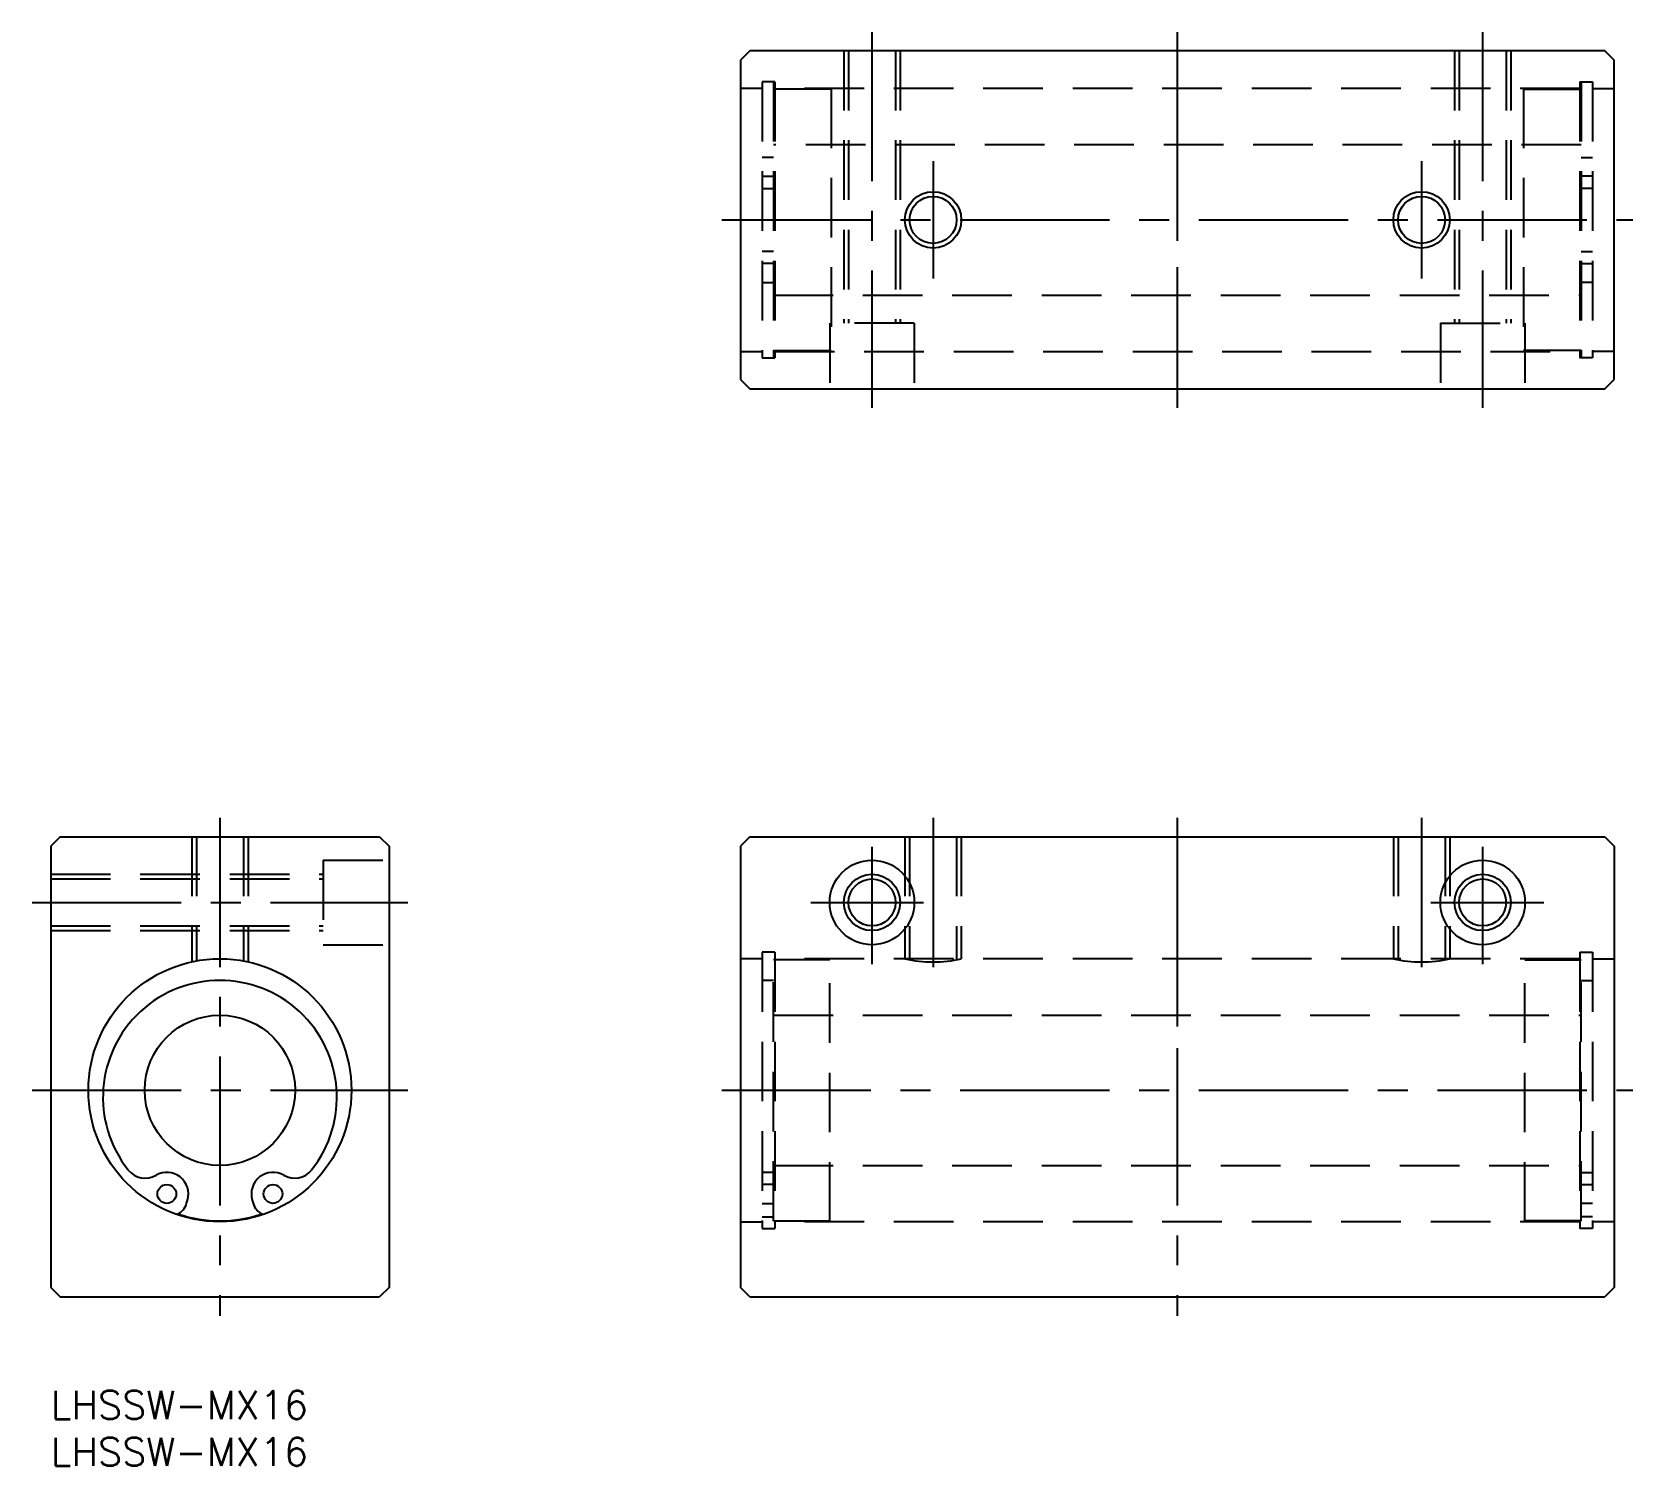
# Model space of a CAD drawing. Extents: x -2 to 168, y -8 to 145.
import ezdxf

# ---------------------------------------------------------------- set-up
doc = ezdxf.new("R2010")
doc.units = 0
doc.header["$LTSCALE"] = 0.5
doc.linetypes.add('CENTER', pattern=[50.8, 31.75, -6.35, 6.35, -6.35])
doc.linetypes.add('DASHED', pattern=[19.05, 12.7, -6.35])
for name, color, linetype in [('MSM_CENTER', 1, 'CENTER'), ('MSM_CONTINUOUS', 7, 'CONTINUOUS'), ('MSM_DASHED', 4, 'DASHED'), ('MSM_NARROW', 5, 'CONTINUOUS'), ('MSM_PART_NUMBER', 7, 'CONTINUOUS')]:
    doc.layers.add(name, color=color, linetype=linetype)
doc.styles.get("Standard").update_dxf_attribs({"font": 'txt.shx', "height": 3, "bigfont": 'bigfont.shx'})

# ---------------------------------------------------------------- blocks, each defined once
blk = doc.blocks.new('*U12')
at = {"layer": 'MSM_PART_NUMBER'}
blk.add_text('LHSSW-MX16', height=3, dxfattribs=at).set_placement((0, -3))
blk = doc.blocks.new('*U13')
at = {"layer": 'MSM_PART_NUMBER'}
blk.add_text('LHSSW-MX16', height=3, dxfattribs=at).set_placement((0, -8))

msp = doc.modelspace()

# ---------------------------------------------------------------- linework, layer by layer
at = {"layer": 'MSM_CENTER'}
for p, q in [((87.41, 144.67), (87.41, 104.67)), ((119.91, 144.67), (119.91, 104.67)), ((152.41, 144.67), (152.41, 104.67)), ((93.91, 130.92), (93.91, 118.42)), ((145.91, 130.92), (145.91, 118.42)), ((71.41, 124.67), (168.41, 124.67)), ((18, 61), (18, 8)), ((93.91, 61), (93.91, 44.42)), ((119.91, 61), (119.91, 8)), ((145.91, 61), (145.91, 44.42)), ((87.41, 57.92), (87.41, 45.42)), ((152.41, 57.92), (152.41, 45.42)), ((-2, 52), (38, 52)), ((80.91, 52), (92.91, 52)), ((146.91, 52), (158.91, 52)), ((-2, 32), (38, 32)), ((71.41, 32), (168.41, 32))]:
    msp.add_line(p, q, dxfattribs=at)
at = {"layer": 'MSM_CONTINUOUS'}
for p, q in [((74.41, 142.67), (73.41, 141.67)), ((73.41, 141.67), (73.41, 107.67)), ((165.41, 142.67), (74.41, 142.67)), ((166.41, 141.67), (165.41, 142.67)), ((166.41, 107.67), (166.41, 141.67)), ((73.41, 107.67), (74.41, 106.67)), ((165.41, 106.67), (166.41, 107.67)), ((74.41, 106.67), (165.41, 106.67)), ((1, 59), (0, 58)), ((0, 58), (0, 11)), ((1, 59), (35, 59)), ((35, 59), (36, 58)), ((36, 58), (36, 11)), ((74.41, 59), (73.41, 58)), ((73.41, 58), (73.41, 11)), ((74.41, 59), (165.41, 59)), ((165.41, 59), (166.41, 58)), ((166.41, 58), (166.41, 11)), ((36, 34.5), (36, 34.5)), ((14.46, 19.97), (14.56, 20.31)), ((21.44, 20.31), (21.54, 19.97)), ((0, 11), (1, 10)), ((36, 11), (35, 10)), ((74.41, 10), (73.41, 11)), ((166.41, 11), (165.41, 10)), ((1, 10), (35, 10)), ((74.41, 10), (165.41, 10))]:
    msp.add_line(p, q, dxfattribs=at)
for centre, radius in [((93.91, 124.67), 2.5), ((145.91, 124.67), 2.5), ((87.41, 52), 4.5), ((152.41, 52), 4.5), ((87.41, 52), 2.5), ((152.41, 52), 2.5), ((18, 32), 14), ((18, 32), 8), ((12.35, 20.96), 1), ((23.65, 20.96), 1)]:
    msp.add_circle(centre, radius, dxfattribs=at)
for centre, radius, start, end in [((18, 31.25), 12.45, 321.589, 218.411), ((10.05, 24.94), 2.3, 218.411, 300.0471), ((12.35, 20.96), 2.3, 343.5829, 120.0471), ((23.65, 20.96), 2.3, 59.9529, 196.4171), ((25.95, 24.94), 2.3, 239.9529, 321.589), ((12.54, 20.54), 2, 297.3274, 343.5829), ((18, 32), 13.9, 251.4261, 288.5739), ((23.46, 20.54), 2, 196.4171, 242.6726)]:
    msp.add_arc(centre, radius, start, end, dxfattribs=at)
at = {"layer": 'MSM_DASHED'}
for p, q in [((84.41, 142.67), (84.41, 113.67)), ((84.91, 142.67), (84.91, 113.67)), ((89.91, 142.67), (89.91, 113.67)), ((90.41, 142.67), (90.41, 113.67)), ((149.41, 142.67), (149.41, 113.67)), ((149.91, 142.67), (149.91, 113.67)), ((154.91, 142.67), (154.91, 113.67)), ((155.41, 142.67), (155.41, 113.67)), ((75.71, 138.67), (73.41, 138.67)), ((75.71, 139.37), (75.71, 109.97)), ((77.06, 139.37), (75.71, 139.37)), ((76.91, 139.37), (76.91, 109.97)), ((83.06, 138.57), (76.91, 138.57)), ((77.06, 139.37), (77.06, 109.97)), ((162.76, 138.67), (77.06, 138.67)), ((83.06, 138.67), (83.06, 110.67)), ((119.91, 138.67), (119.91, 110.67)), ((156.76, 138.67), (156.76, 110.67)), ((156.76, 138.57), (162.91, 138.57)), ((162.76, 139.37), (162.76, 109.97)), ((162.76, 139.37), (164.11, 139.37)), ((162.91, 139.37), (162.91, 109.97)), ((164.11, 139.37), (164.11, 109.97)), ((164.11, 138.67), (166.41, 138.67)), ((76.91, 131.32), (75.71, 131.32)), ((162.91, 132.67), (76.91, 132.67)), ((162.91, 131.32), (164.11, 131.32)), ((75.71, 129.32), (76.91, 129.32)), ((75.71, 128.02), (76.91, 128.02)), ((164.11, 129.32), (162.91, 129.32)), ((164.11, 128.02), (162.91, 128.02)), ((76.91, 121.32), (75.71, 121.32)), ((162.91, 121.32), (164.11, 121.32)), ((76.91, 120.02), (75.71, 120.02)), ((162.91, 120.02), (164.11, 120.02)), ((75.71, 118.02), (76.91, 118.02)), ((164.11, 118.02), (162.91, 118.02)), ((76.91, 116.67), (162.91, 116.67)), ((82.91, 113.67), (82.91, 106.67)), ((91.91, 113.67), (82.91, 113.67)), ((91.91, 113.67), (91.91, 106.67)), ((147.91, 113.67), (156.91, 113.67)), ((147.91, 113.67), (147.91, 106.67)), ((156.91, 113.67), (156.91, 106.67)), ((76.91, 110.77), (83.06, 110.77)), ((162.91, 110.77), (156.76, 110.77)), ((73.41, 110.67), (75.71, 110.67)), ((75.71, 109.97), (77.06, 109.97)), ((77.06, 110.67), (162.76, 110.67)), ((164.11, 109.97), (162.76, 109.97)), ((166.41, 110.67), (164.11, 110.67)), ((15, 59), (15, 45.67)), ((15.5, 59), (15.5, 45.77)), ((20.5, 59), (20.5, 45.77)), ((21, 59), (21, 45.67)), ((90.91, 59), (90.91, 46)), ((91.41, 59), (91.41, 45.9)), ((96.41, 59), (96.41, 45.9)), ((96.91, 59), (96.91, 46)), ((142.91, 59), (142.91, 46)), ((143.41, 59), (143.41, 45.9)), ((148.41, 59), (148.41, 45.9)), ((148.91, 59), (148.91, 46)), ((29, 56.5), (36, 56.5)), ((29, 56.5), (29, 47.5)), ((0, 55), (29, 55)), ((0, 54.5), (29, 54.5)), ((0, 49.5), (29, 49.5)), ((0, 49), (29, 49)), ((29, 47.5), (36, 47.5)), ((76.91, 46.7), (75.71, 46.7)), ((77.06, 46.7), (75.71, 46.7)), ((75.71, 46.7), (75.71, 17.3)), ((76.91, 18.1), (76.91, 46.7)), ((77.06, 46.7), (77.06, 17.3)), ((162.76, 46.7), (164.11, 46.7)), ((162.76, 46.7), (162.76, 17.3)), ((162.91, 18.1), (162.91, 46.7)), ((164.11, 46.7), (164.11, 17.3)), ((75.71, 46), (73.41, 46)), ((82.91, 45.9), (76.91, 45.9)), ((162.76, 46), (77.06, 46)), ((82.91, 18), (82.91, 46)), ((119.91, 46), (119.91, 18)), ((156.91, 18), (156.91, 46)), ((156.91, 45.9), (162.91, 45.9)), ((164.11, 46), (166.41, 46)), ((76.91, 43.7), (75.71, 43.7)), ((162.91, 43.7), (164.11, 43.7)), ((76.91, 40), (162.91, 40)), ((76.91, 24), (162.91, 24)), ((76.91, 23.26), (75.71, 23.26)), ((162.91, 23.26), (164.11, 23.26)), ((76.91, 21.96), (75.71, 21.96)), ((162.91, 21.96), (164.11, 21.96)), ((75.71, 19.96), (76.91, 19.96)), ((164.11, 19.96), (162.91, 19.96)), ((73.41, 18), (75.71, 18)), ((75.71, 18.54), (76.91, 18.54)), ((75.71, 17.3), (77.06, 17.3)), ((76.91, 18.1), (82.91, 18.1)), ((162.76, 18), (77.06, 18)), ((162.91, 18.1), (156.91, 18.1)), ((164.11, 17.3), (162.76, 17.3)), ((164.11, 18.54), (162.91, 18.54)), ((166.41, 18), (164.11, 18))]:
    msp.add_line(p, q, dxfattribs=at)
for centre in [(93.91, 59.67), (145.91, 59.67)]:
    msp.add_arc(centre, 14, 257.6264, 282.3736, dxfattribs=at)
at = {"layer": 'MSM_NARROW'}
for centre in [(93.91, 124.67), (145.91, 124.67), (87.41, 52), (152.41, 52)]:
    msp.add_circle(centre, 3, dxfattribs=at)

# ---------------------------------------------------------------- block references
at = {"layer": 'MSM_CONTINUOUS'}
for name in ['*U12', '*U13']:
    msp.add_blockref(name, (0, 0), dxfattribs=at)

doc.saveas('drawing.dxf')
